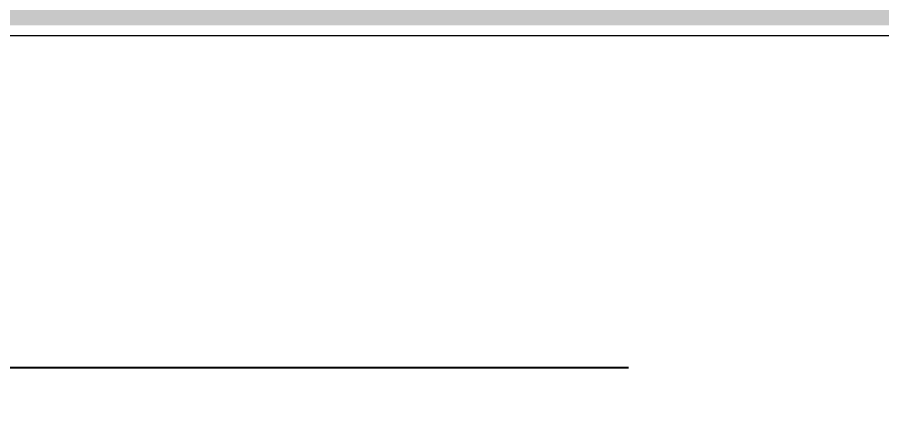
# Model space of a CAD drawing. Header units: millimetres. Extents: x 0 to 594, y 0 to 420.
# Drawn here: x 204.96 to 241.87, y 229.84 to 246.79 of the extents above; entities that cross this region are included whole.
import ezdxf

# ---------------------------------------------------------------- set-up
doc = ezdxf.new("R2010")
doc.units = ezdxf.units.MM
doc.linetypes.add('K5LT32772', pattern=[0])
doc.linetypes.add('K5LT_THIN', pattern=[0])
doc.styles.add('KDIMTEXTSTYLE', font='GOST_AU.SHX', dxfattribs={"width": 0.96, "oblique": 15, "height": 5})
doc.dimstyles.new('KDIMSTYLE (1.00)', dxfattribs={"dimtxt": 5, "dimasz": 1, "dimexe": 2, "dimexo": 0, "dimgap": 1, "dimtad": 1, "dimtxsty": 'KDIMTEXTSTYLE', "dimsah": 1, "dimcen": 0, "dimdle": 1, "dimadec": 0, "dimazin": 0, "dimtfac": 0.667, "dimtmove": 0, "dimatfit": 3, "dimfxl": 1, "dimtvp": 1, "dimtolj": 1, "dimtzin": 0, "dimarcsym": 0})

# ---------------------------------------------------------------- blocks, each defined once
blk = doc.blocks.new('KDIMARROW_01')
blk.add_hatch(color=0).paths.add_polyline_path([(0, 0), (-5, 0.658), (-4.5, 0), (-5, -0.658)])
at = {"color": 0, "linetype": 'K5LT_THIN', "lineweight": 18}
for p, q in [((-4.5, 0), (-5, 0.658)), ((-5, 0.658), (0, 0)), ((0, 0), (-5, -0.658)), ((-5, -0.658), (-4.5, 0)), ((0, 0), (-1, 0))]:
    blk.add_line(p, q, dxfattribs=at)

msp = doc.modelspace()

# ---------------------------------------------------------------- hatches: boundary and pattern name
at = {"true_color": 0x00ff00}
for points in [[(216.362, 246.448), (216.362, 260.015), (231.362, 260.015), (231.362, 246.448)], [(92.362, 246.448), (92.362, 247.105), (213.612, 247.105), (213.612, 246.448)], [(216.362, 246.44), (216.362, 246.448), (230.862, 246.448), (230.862, 246.44)], [(216.362, 246.448), (216.362, 246.448), (231.362, 246.448), (230.862, 246.448)]]:
    msp.add_hatch(color=3, dxfattribs=at).paths.add_polyline_path(points)
msp.add_hatch(color=7).paths.add_polyline_path([(92.362, 246.44), (92.362, 248.265), (441.862, 248.265), (441.862, 246.44)])

# ---------------------------------------------------------------- linework, layer by layer
at = {"color": 4, "linetype": 'K5LT32772', "lineweight": 18, "true_color": 0x00ffff}
msp.add_lwpolyline([(82.862, 246.015), (484.862, 246.015)], dxfattribs=at)

# ---------------------------------------------------------------- dimensions: what is measured, and where the dimension line sits
at = {"color": 7}
msp.add_linear_dim(base=(82.862, 231.839), p1=(484.862, 250.632), p2=(82.862, 246.015), location=(283.862, 231.839), dimstyle='KDIMSTYLE (1.00)', override={"dimexo": 0, "dimpost": '\\H5.0;\\W0.965;\\Q15;<>', "dimblk1": 'KDIMARROW_01', "dimblk2": 'KDIMARROW_01', "dimse1": 0, "dimse2": 0, "dimclrt": 7, "dimtol": 1, "dimtp": 0, "dimtm": 0, "dimtdec": 5, "dimtolj": 1}, dxfattribs=at).render()

doc.saveas('drawing.dxf')
